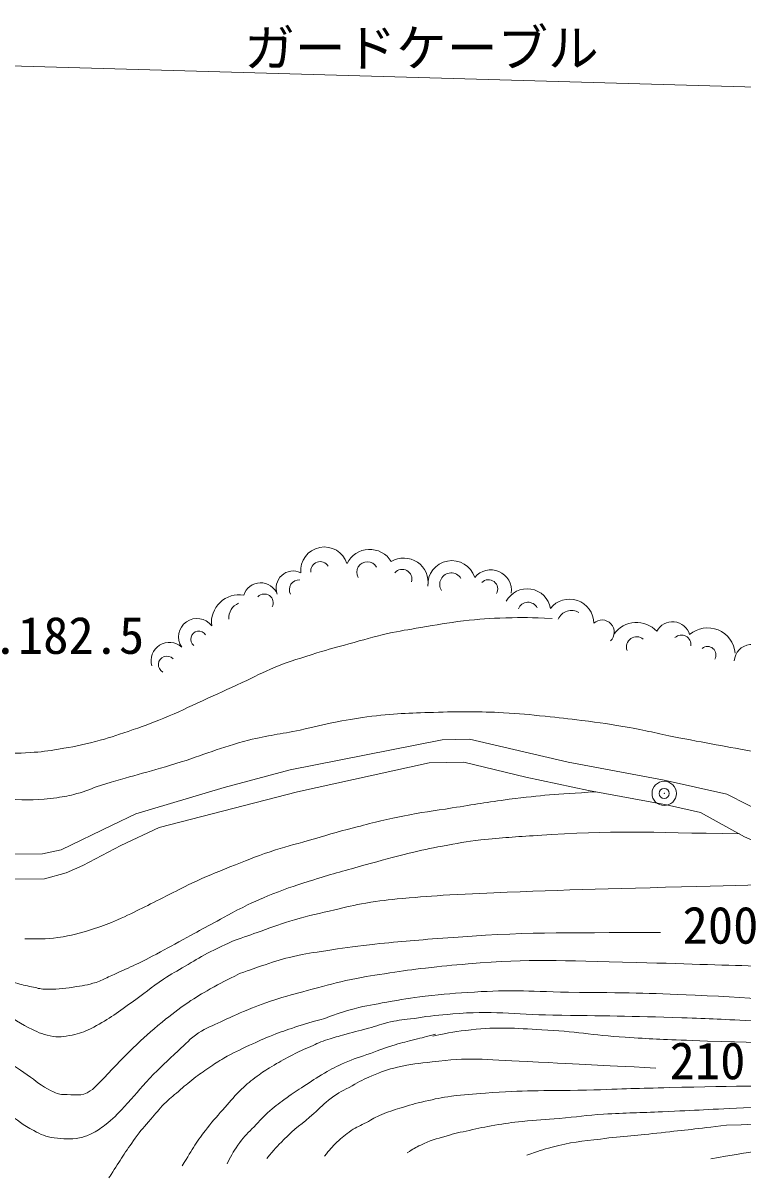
# Model space of a CAD drawing. Units: millimetres, scale not verified. Extents: x 40000 to 680000, y 20000 to 380000.
# Drawn here: x 229470 to 265015, y 254994 to 312001 of the extents above; entities that cross this region are included whole.
import ezdxf
from ezdxf.enums import TextEntityAlignment as Align

# ---------------------------------------------------------------- set-up
doc = ezdxf.new("R2010")
doc.units = ezdxf.units.MM
doc.header["$LTSCALE"] = 1000
doc.header["$PDMODE"] = 32
doc.header["$PDSIZE"] = 500
for name, color, linetype, lineweight in [('M-BGD', 7, 'Continuous', 13), ('M-BMK-SRVR', 3, 'Continuous', 13), ('M-STR-HTXT', 7, 'Continuous', 13)]:
    doc.layers.add(name, color=color, linetype=linetype, lineweight=lineweight)
doc.styles.add('ＭＳ ゴシック', font='')
doc.styles.get('ＭＳ ゴシック').set_extended_font_data('MS Gothic')

msp = doc.modelspace()

# ---------------------------------------------------------------- linework, layer by layer
at = {"layer": 'M-BGD'}
for points in [[(233864, 272408), (235042, 272958), (239401, 274273), (242652, 275145), (250158, 276623), (251518, 276652)], [(251518, 276652), (256384, 275523), (261132, 274631), (264221, 273940), (268366, 271830), (270828, 271353), (274772, 270624)], [(251237, 275515), (249523, 275485), (243021, 274052), (236194, 272293), (234293, 271403)], [(274295, 269193), (268014, 270574), (265100, 271830), (262915, 273036), (261244, 273417), (257389, 274116), (254299, 274769), (251237, 275515)], [(220856, 273516), (223491, 272807), (229062, 270975), (230436, 270990), (231352, 271182), (233864, 272408)], [(234293, 271403), (232416, 270413), (231589, 270059), (230525, 269763), (229003, 269748), (220797, 272364)]]:
    msp.add_lwpolyline(points, dxfattribs=at)
for centre, radius, start, end in [((244346, 284967), 1172, 17.4047, 184.9729), ((246585, 284778), 1243, 30.9968, 154.2681), ((244137, 284959), 461, 30.4207, 188.4594), ((246467, 284896), 517, 28.4494, 209.6598), ((248274, 284394), 1199, 351.2948, 121.3251), ((250641, 284281), 1184, 17.6124, 183.3259), ((242804, 284116), 838, 63.4812, 201.3137), ((243098, 284037), 478, 86.3194, 208.2102), ((248191, 284548), 484, 343.8524, 138.9267), ((250609, 284296), 565, 31.3151, 213.2361), ((252562, 283990), 1025, 352.7643, 140.6465), ((252448, 284063), 461, 330.5805, 135.0501), ((241203, 283490), 881, 21.3895, 162.0819), ((254359, 282903), 1172, 10.0374, 151.6793), ((240133, 282420), 1360, 80.1556, 187.05), ((240377, 282662), 745, 110.6892, 186.3023), ((241383, 283381), 437, 332.9931, 135.9316), ((254406, 282899), 510, 27.2842, 158.904), ((256453, 282370), 1195, 0.4328, 141.8904), ((256553, 282275), 730, 59.8661, 155.3187), ((238060, 281700), 910, 37.4128, 213.4787), ((258056, 281933), 604, 314.1367, 132.4939), ((259759, 281054), 1360, 42.6834, 144.275), ((261539, 281569), 880, 16.1365, 152.4423), ((238148, 281586), 397, 32.8538, 231.9411), ((259770, 281204), 505, 50.1525, 200.1158), ((261980, 281324), 468, 351.1611, 133.1437), ((263275, 280786), 1360, 4.691, 130.9284), ((236696, 280517), 911, 48.3993, 195.7859), ((263267, 280812), 415, 329.6223, 129.1751), ((265466, 280449), 882, 18.9275, 175.8086), ((236569, 280335), 418, 43.1514, 241.7115)]:
    msp.add_arc(centre, radius, start, end, dxfattribs=at)
for points, knots in [([(216799, 279620), (217986, 279014), (218336, 278835), (219362, 278424), (220375, 278018), (220973, 277872), (222009, 277527), (222825, 277256), (223279, 277094), (224102, 276844), (224880, 276608), (225314, 276461), (226109, 276289), (226884, 276121), (227326, 276053), (228116, 275990), (228781, 275937), (229158, 275949), (229824, 275990), (230372, 276024), (230677, 276068), (231218, 276158), (231940, 276279), (232345, 276348), (233052, 276535), (233688, 276704), (234037, 276825), (234660, 277037), (235353, 277274), (235740, 277414), (236418, 277691), (237175, 277999), (237584, 278207), (238327, 278545), (239095, 278894), (239522, 279096), (240287, 279449), (240925, 279743), (241269, 279937), (241920, 280203), (242707, 280524), (243169, 280649), (243980, 280906), (244592, 281100), (244942, 281187), (245562, 281358), (246305, 281563), (246720, 281689), (247471, 281861), (248103, 282005), (248465, 282053), (249104, 282162), (249926, 282302), (250386, 282391), (251214, 282489), (252027, 282584), (252486, 282612), (253304, 282639), (254198, 282668), (254508, 282653), (255594, 282609)], [0, 0, 0, 0, 1, 1, 1, 2, 2, 2, 3, 3, 3, 4, 4, 4, 5, 5, 5, 6, 6, 6, 7, 7, 7, 8, 8, 8, 9, 9, 9, 10, 10, 10, 11, 11, 11, 12, 12, 12, 13, 13, 13, 14, 14, 14, 15, 15, 15, 16, 16, 16, 17, 17, 17, 18, 18, 18, 19, 19, 19, 20, 20, 20, 20]), ([(287687, 277103), (287252, 276742), (287140, 276649), (286786, 276364), (286481, 276119), (286320, 275970), (286002, 275743), (285740, 275557), (285594, 275448), (285308, 275300), (284988, 275135), (284793, 275072), (284451, 274960), (284088, 274842), (283877, 274796), (283505, 274709), (283110, 274616), (282883, 274588), (282486, 274502), (282098, 274418), (281888, 274333), (281496, 274280), (280483, 274146), (279902, 274230), (278880, 274251), (278284, 274263), (277953, 274333), (277358, 274384), (276396, 274466), (275855, 274490), (274894, 274587), (273478, 274730), (272688, 274837), (271277, 275014), (270265, 275142), (269694, 275189), (268689, 275366), (267632, 275552), (267054, 275734), (266001, 275944), (264386, 276266), (263473, 276406), (261856, 276723), (260903, 276910), (260376, 277049), (259420, 277225), (258503, 277394), (257983, 277456), (257058, 277577), (256355, 277669), (255959, 277710), (255253, 277781), (254450, 277861), (254000, 277918), (253193, 277957), (251939, 278018), (251234, 278017), (249978, 277982), (248691, 277946), (247967, 277925), (246687, 277781), (246016, 277705), (245643, 277632), (244979, 277505), (244259, 277366), (243863, 277251), (243145, 277103), (242156, 276898), (241588, 276847), (240608, 276600), (239179, 276239), (238425, 275879), (237016, 275445), (235571, 275000), (234741, 274817), (233298, 274364), (232833, 274219), (232588, 274089), (232118, 273963), (231740, 273861), (231525, 273813), (231138, 273762), (230223, 273639), (229698, 273644), (228777, 273686), (228162, 273714), (227824, 273801), (227219, 273912), (226755, 273997), (226500, 274069), (226038, 274164), (225608, 274251), (225360, 274271), (224935, 274379), (224216, 274562), (223828, 274718), (223126, 274957), (222453, 275186), (222081, 275330), (221418, 275585), (220777, 275831), (220432, 276006), (219785, 276238), (219174, 276457), (218820, 276541), (218202, 276741), (217573, 276944), (217230, 277085), (216595, 277268), (215918, 277464), (215531, 277549), (214841, 277692), (213901, 277886), (213365, 277947), (212418, 278106), (211461, 278266), (210929, 278389), (209965, 278505), (207901, 278753), (206734, 278795), (204659, 278906), (202416, 279026), (201157, 279129), (198911, 279085), (197808, 279063), (197194, 278979), (196093, 278914), (194625, 278827), (193802, 278788), (192335, 278700), (191017, 278621), (190280, 278543), (188961, 278487), (187894, 278441), (187546, 278432), (186228, 278409)], [0, 0, 0, 0, 1, 1, 1, 2, 2, 2, 3, 3, 3, 4, 4, 4, 5, 5, 5, 6, 6, 6, 7, 7, 7, 8, 8, 8, 9, 9, 9, 10, 10, 10, 11, 11, 11, 12, 12, 12, 13, 13, 13, 14, 14, 14, 15, 15, 15, 16, 16, 16, 17, 17, 17, 18, 18, 18, 19, 19, 19, 20, 20, 20, 21, 21, 21, 22, 22, 22, 23, 23, 23, 24, 24, 24, 25, 25, 25, 26, 26, 26, 27, 27, 27, 28, 28, 28, 29, 29, 29, 30, 30, 30, 31, 31, 31, 32, 32, 32, 33, 33, 33, 34, 34, 34, 35, 35, 35, 36, 36, 36, 37, 37, 37, 38, 38, 38, 39, 39, 39, 40, 40, 40, 41, 41, 41, 42, 42, 42, 43, 43, 43, 44, 44, 44, 45, 45, 45, 45]), ([(229562, 266802), (230428, 266793), (230720, 266780), (231446, 266902), (232066, 267006), (232406, 267110), (233004, 267304), (233453, 267450), (233703, 267538), (234134, 267731), (235092, 268159), (235606, 268445), (236546, 268912), (237037, 269155), (237305, 269307), (237802, 269540), (238526, 269879), (238943, 270046), (239686, 270343), (240456, 270652), (240885, 270831), (241670, 271097), (242397, 271343), (242817, 271438), (243554, 271650), (244426, 271900), (244912, 272051), (245790, 272278), (246737, 272522), (247268, 272661), (248227, 272856), (249172, 273048), (249711, 273107), (250664, 273257), (251761, 273430), (252375, 273542), (253477, 273684), (255134, 273898), (255699, 273919), (257739, 274053)], [0, 0, 0, 0, 1, 1, 1, 2, 2, 2, 3, 3, 3, 4, 4, 4, 5, 5, 5, 6, 6, 6, 7, 7, 7, 8, 8, 8, 9, 9, 9, 10, 10, 10, 11, 11, 11, 12, 12, 12, 13, 13, 13, 13]), ([(240030, 268210), (240854, 268614), (241093, 268728), (241796, 269012), (242576, 269327), (243029, 269462), (243831, 269715), (244814, 270027), (245374, 270169), (246368, 270444), (247210, 270677), (247679, 270819), (248528, 271022), (249172, 271176), (249535, 271253), (250186, 271373), (250919, 271509), (251329, 271594), (252070, 271675), (253157, 271793), (253768, 271827), (254859, 271901), (258749, 272166), (260085, 272051), (264840, 271974)], [0, 0, 0, 0, 1, 1, 1, 2, 2, 2, 3, 3, 3, 4, 4, 4, 5, 5, 5, 6, 6, 6, 7, 7, 7, 8, 8, 8, 8]), ([(239808, 266673), (240489, 266922), (240666, 266986), (241218, 267178), (241863, 267402), (242221, 267538), (242876, 267731), (243643, 267957), (244082, 268050), (244861, 268233), (245456, 268373), (245790, 268458), (246393, 268560), (247095, 268679), (247493, 268721), (248202, 268786), (249113, 268870), (249624, 268913), (250538, 268962), (254695, 269184), (257028, 269218), (261189, 269339), (265607, 269467), (267010, 269490), (272502, 269587)], [0, 0, 0, 0, 1, 1, 1, 2, 2, 2, 3, 3, 3, 4, 4, 4, 5, 5, 5, 6, 6, 6, 7, 7, 7, 8, 8, 8, 8]), ([(226051, 266274), (226595, 265850), (226756, 265714), (227248, 265417), (227613, 265197), (227818, 265070), (228208, 264900), (228541, 264754), (228746, 264718), (229095, 264619), (229404, 264532), (229579, 264492), (229893, 264427), (230146, 264374), (230285, 264318), (230543, 264309), (231093, 264289), (231403, 264333), (231947, 264412), (232391, 264476), (232645, 264505), (233070, 264648), (233320, 264733), (233451, 264805), (233691, 264914), (234539, 265301), (235022, 265503), (235848, 265934), (236448, 266247), (236776, 266438), (237370, 266761), (238409, 267327), (238733, 267503), (240030, 268210)], [0, 0, 0, 0, 1, 1, 1, 2, 2, 2, 3, 3, 3, 4, 4, 4, 5, 5, 5, 6, 6, 6, 7, 7, 7, 8, 8, 8, 9, 9, 9, 10, 10, 10, 11, 11, 11, 11]), ([(240163, 265077), (240762, 265297), (240924, 265355), (241418, 265515), (241962, 265691), (242264, 265802), (242822, 265929), (243439, 266069), (243792, 266114), (244417, 266209), (245258, 266338), (245729, 266415), (246575, 266505), (247987, 266654), (248779, 266721), (250195, 266830), (254386, 267152), (255810, 267081), (260952, 267111)], [0, 0, 0, 0, 1, 1, 1, 2, 2, 2, 3, 3, 3, 4, 4, 4, 5, 5, 5, 6, 6, 6, 6]), ([(217311, 266445), (218259, 265964), (218515, 265836), (219270, 265415), (219965, 265028), (220369, 264831), (221028, 264385), (221724, 263915), (222067, 263586), (222737, 263079), (223597, 262427), (224107, 262099), (224947, 261421), (225786, 260744), (226212, 260312), (227032, 259613), (227684, 259056), (228037, 258729), (228715, 258206), (229196, 257835), (229457, 257604), (229996, 257327), (230366, 257136), (230588, 257024), (231001, 256975), (231488, 256916), (231776, 256882), (232257, 256975), (232492, 257020), (232620, 257071), (232835, 257176), (233116, 257313), (233262, 257416), (233513, 257603), (233925, 257910), (234108, 258141), (234468, 258507), (234984, 259033), (235213, 259383), (235724, 259914), (236253, 260464), (236568, 260754), (237131, 261270), (237515, 261623), (237698, 261865), (238135, 262150), (238540, 262413), (238805, 262494), (239241, 262702), (239668, 262907), (239910, 263019), (240346, 263205), (240963, 263467), (241180, 263537), (241954, 263808)], [0, 0, 0, 0, 1, 1, 1, 2, 2, 2, 3, 3, 3, 4, 4, 4, 5, 5, 5, 6, 6, 6, 7, 7, 7, 8, 8, 8, 9, 9, 9, 10, 10, 10, 11, 11, 11, 12, 12, 12, 13, 13, 13, 14, 14, 14, 15, 15, 15, 16, 16, 16, 17, 17, 17, 18, 18, 18, 18]), ([(223288, 266141), (224784, 265248), (225172, 265006), (226406, 264323), (227106, 263936), (227517, 263752), (228208, 263348), (228821, 262990), (229124, 262718), (229760, 262402), (230153, 262208), (230379, 262089), (230809, 262003), (231223, 261921), (231476, 261959), (231888, 262048), (232257, 262127), (232465, 262190), (232804, 262358), (233639, 262771), (234046, 263115), (234814, 263644), (235450, 264081), (235765, 264386), (236409, 264811), (236814, 265077), (237056, 265201), (237473, 265446), (237904, 265699), (238141, 265848), (238582, 266082), (239052, 266331), (239217, 266404), (239808, 266673)], [0, 0, 0, 0, 1, 1, 1, 2, 2, 2, 3, 3, 3, 4, 4, 4, 5, 5, 5, 6, 6, 6, 7, 7, 7, 8, 8, 8, 9, 9, 9, 10, 10, 10, 11, 11, 11, 11]), ([(220953, 266111), (221809, 265557), (222028, 265415), (222712, 264959), (223361, 264525), (223723, 264279), (224367, 263836), (225540, 263027), (226188, 262561), (227351, 261737), (228260, 261094), (228757, 260717), (229671, 260082), (230126, 259766), (230354, 259538), (230853, 259299), (231078, 259192), (231211, 259106), (231459, 259107), (231983, 259109), (232351, 258997), (232789, 259284), (232953, 259392), (233019, 259487), (233159, 259624), (233847, 260304), (234193, 260724), (234888, 261398), (235431, 261924), (235748, 262207), (236336, 262683), (236819, 263075), (237093, 263293), (237606, 263644), (238026, 263930), (238274, 264070), (238715, 264323), (239268, 264641), (239464, 264733), (240163, 265077)], [0, 0, 0, 0, 1, 1, 1, 2, 2, 2, 3, 3, 3, 4, 4, 4, 5, 5, 5, 6, 6, 6, 7, 7, 7, 8, 8, 8, 9, 9, 9, 10, 10, 10, 11, 11, 11, 12, 12, 12, 13, 13, 13, 13]), ([(241954, 263808), (242815, 264054), (243039, 264118), (243738, 264303), (244491, 264503), (244910, 264630), (245673, 264791), (246413, 264947), (246833, 265001), (247580, 265116), (248265, 265221), (248649, 265275), (249338, 265352), (250162, 265445), (250625, 265491), (251451, 265559), (254690, 265829), (255826, 265710), (259770, 265633)], [0, 0, 0, 0, 1, 1, 1, 2, 2, 2, 3, 3, 3, 4, 4, 4, 5, 5, 5, 6, 6, 6, 6]), ([(259770, 265633), (265323, 265461), (266716, 265421), (271167, 265272), (273179, 265204), (274312, 265267), (276317, 265096), (277899, 264960), (278445, 264892), (280354, 264608)], [0, 0, 0, 0, 1, 1, 1, 2, 2, 2, 3, 3, 3, 3]), ([(244377, 262870), (245047, 263118), (245248, 263189), (245821, 263343), (246441, 263509), (246800, 263556), (247432, 263668), (248168, 263798), (248580, 263880), (249323, 263963), (250273, 264070), (250807, 264113), (251761, 264170), (253571, 264278), (254201, 264224), (256401, 264155)], [0, 0, 0, 0, 1, 1, 1, 2, 2, 2, 3, 3, 3, 4, 4, 4, 5, 5, 5, 5]), ([(256401, 264155), (259401, 264137), (260212, 264118), (262652, 264016), (265886, 263880), (267688, 263649), (270916, 263413), (274135, 263178), (275932, 262955), (279156, 262810), (280509, 262749), (280951, 262725), (282622, 262684)], [0, 0, 0, 0, 1, 1, 1, 2, 2, 2, 3, 3, 3, 4, 4, 4, 4]), ([(233708, 254994), (233758, 255073), (233771, 255093), (233812, 255157), (234267, 255869), (234514, 256274), (235009, 256959), (235284, 257342), (235470, 257533), (235777, 257890), (236033, 258188), (236165, 258366), (236442, 258644), (236699, 258901), (236861, 259027), (237136, 259265), (237431, 259519), (237597, 259662), (237905, 259900), (238186, 260117), (238350, 260231), (238644, 260432), (238926, 260625), (239085, 260735), (239382, 260905), (239864, 261180), (240151, 261304), (240653, 261540), (241098, 261749), (241349, 261861), (241806, 262043), (242221, 262208), (242460, 262285), (242884, 262427), (243461, 262619), (243658, 262670), (244377, 262870)], [0, 0, 0, 0, 1, 1, 1, 2, 2, 2, 3, 3, 3, 4, 4, 4, 5, 5, 5, 6, 6, 6, 7, 7, 7, 8, 8, 8, 9, 9, 9, 10, 10, 10, 11, 11, 11, 12, 12, 12, 12]), ([(237328, 255585), (237876, 256488), (238025, 256772), (238570, 257462), (238894, 257873), (239093, 258090), (239442, 258481), (239754, 258832), (239914, 259044), (240254, 259368), (240539, 259639), (240707, 259783), (241023, 260018), (241293, 260220), (241458, 260315), (241747, 260491), (242097, 260705), (242298, 260818), (242663, 261008), (243009, 261188), (243208, 261278), (243564, 261437), (243890, 261582), (244071, 261669), (244406, 261791), (244729, 261909), (244918, 261949), (245249, 262043), (245743, 262183), (246024, 262245), (246520, 262382), (246947, 262501), (247179, 262598), (247613, 262693), (248069, 262793), (248238, 262810), (248795, 262870)], [0, 0, 0, 0, 1, 1, 1, 2, 2, 2, 3, 3, 3, 4, 4, 4, 5, 5, 5, 6, 6, 6, 7, 7, 7, 8, 8, 8, 9, 9, 9, 10, 10, 10, 11, 11, 11, 12, 12, 12, 12]), ([(248795, 262870), (249677, 263009), (249947, 263025), (250688, 263090), (252609, 263258), (253696, 263063), (255623, 263031), (258111, 262989), (259506, 262988), (261992, 262898), (263464, 262845), (263937, 262827), (265760, 262736)], [0, 0, 0, 0, 1, 1, 1, 2, 2, 2, 3, 3, 3, 4, 4, 4, 4]), ([(249698, 261997), (250567, 262186), (250846, 262222), (251589, 262307), (252948, 262463), (253725, 262374), (255091, 262307), (256701, 262228), (257592, 262044), (259199, 261938), (260491, 261853), (260915, 261833), (262509, 261775)], [0, 0, 0, 0, 1, 1, 1, 2, 2, 2, 3, 3, 3, 4, 4, 4, 4]), ([(239545, 255689), (239798, 256187), (239879, 256358), (240166, 256738), (240414, 257067), (240591, 257221), (240875, 257521), (241173, 257835), (241334, 258017), (241658, 258304), (241965, 258577), (242153, 258713), (242486, 258954), (242805, 259187), (242997, 259300), (243328, 259516), (243723, 259774), (243939, 259929), (244347, 260166), (244723, 260383), (244940, 260494), (245337, 260668), (245827, 260883), (246119, 260961), (246623, 261141), (247101, 261312), (247364, 261422), (247849, 261570), (248220, 261683), (248435, 261723), (248810, 261821), (249208, 261925), (249333, 261957), (249830, 262087)], [0, 0, 0, 0, 1, 1, 1, 2, 2, 2, 3, 3, 3, 4, 4, 4, 5, 5, 5, 6, 6, 6, 7, 7, 7, 8, 8, 8, 9, 9, 9, 10, 10, 10, 11, 11, 11, 11]), ([(262509, 261775), (266740, 261636), (267834, 261612), (271243, 261428), (273343, 261315), (274521, 261264), (276619, 261102), (278533, 260953), (279608, 260882), (281517, 260675), (282698, 260546), (283355, 260435), (284531, 260273), (286142, 260050), (286652, 259971), (288651, 259670)], [0, 0, 0, 0, 1, 1, 1, 2, 2, 2, 3, 3, 3, 4, 4, 4, 5, 5, 5, 5]), ([(241503, 255955), (241882, 256407), (242002, 256535), (242345, 256885), (242881, 257432), (243247, 257667), (243823, 258171), (244158, 258465), (244324, 258656), (244680, 258925), (245056, 259209), (245302, 259317), (245714, 259545), (246087, 259751), (246296, 259870), (246689, 260033), (247174, 260233), (247449, 260350), (247960, 260461), (248622, 260606), (249002, 260645), (249674, 260727), (251491, 260949), (252180, 260840), (254359, 260742)], [0, 0, 0, 0, 1, 1, 1, 2, 2, 2, 3, 3, 3, 4, 4, 4, 5, 5, 5, 6, 6, 6, 7, 7, 7, 8, 8, 8, 8]), ([(257299, 259324), (259278, 259400), (259792, 259411), (261391, 259451), (264743, 259533), (266623, 259555), (269976, 259510), (271489, 259489), (272339, 259479), (273848, 259362), (274964, 259276), (275587, 259201), (276700, 259081), (277462, 259000), (277889, 258955), (278650, 258860), (279292, 258779), (279652, 258743), (280290, 258638), (280993, 258523), (281227, 258470), (282078, 258283)], [0, 0, 0, 0, 1, 1, 1, 2, 2, 2, 3, 3, 3, 4, 4, 4, 5, 5, 5, 6, 6, 6, 7, 7, 7, 7]), ([(244355, 256073), (244619, 256402), (244704, 256507), (244961, 256752), (245219, 256999), (245372, 257132), (245670, 257329), (245948, 257513), (246129, 257572), (246423, 257728), (246718, 257884), (246871, 257996), (247177, 258127), (247520, 258272), (247723, 258328), (248078, 258437), (248559, 258585), (248829, 258666), (249320, 258777), (249824, 258891), (250107, 258963), (250620, 259028), (251275, 259112), (251646, 259126), (252305, 259176), (254251, 259324), (254907, 259297), (257299, 259324)], [0, 0, 0, 0, 1, 1, 1, 2, 2, 2, 3, 3, 3, 4, 4, 4, 5, 5, 5, 6, 6, 6, 7, 7, 7, 8, 8, 8, 9, 9, 9, 9]), ([(248442, 256234), (248738, 256429), (248839, 256483), (249107, 256618), (249572, 256852), (249866, 256908), (250363, 257061), (250800, 257196), (251054, 257242), (251501, 257342), (251989, 257451), (252263, 257511), (252757, 257593), (253286, 257682), (253583, 257728), (254116, 257785), (254830, 257863), (255233, 257871), (255949, 257933), (256803, 258007), (257279, 258086), (258135, 258140), (259271, 258211), (259910, 258208), (261046, 258258), (262755, 258334), (263295, 258365), (265420, 258480)], [0, 0, 0, 0, 1, 1, 1, 2, 2, 2, 3, 3, 3, 4, 4, 4, 5, 5, 5, 6, 6, 6, 7, 7, 7, 8, 8, 8, 9, 9, 9, 9]), ([(264209, 257593), (268196, 257747), (269362, 257886), (272651, 257648), (273824, 257563), (274484, 257523), (275650, 257367), (276612, 257239), (277145, 257132), (278103, 256983), (278963, 256849), (279232, 256808), (280305, 256643)], [0, 0, 0, 0, 1, 1, 1, 2, 2, 2, 3, 3, 3, 4, 4, 4, 4]), ([(254353, 256116), (254922, 256328), (255103, 256380), (255594, 256515), (256508, 256766), (257048, 256792), (257988, 256914), (259150, 257064), (259807, 257097), (260973, 257224), (262237, 257361), (262637, 257409), (264209, 257593)], [0, 0, 0, 0, 1, 1, 1, 2, 2, 2, 3, 3, 3, 4, 4, 4, 4]), ([(263430, 255934), (265562, 256298), (266110, 256399), (267834, 256658), (268670, 256783), (269135, 256886), (269976, 256968), (271452, 257113), (272292, 257041), (273774, 256968), (274499, 256932), (274902, 256863), (275621, 256761), (276269, 256670), (276633, 256619), (277276, 256495), (277875, 256380), (278204, 256284), (278798, 256141), (279941, 255864), (280306, 255757), (281709, 255372)], [0, 0, 0, 0, 1, 1, 1, 2, 2, 2, 3, 3, 3, 4, 4, 4, 5, 5, 5, 6, 6, 6, 7, 7, 7, 7])]:
    msp.add_open_spline(points, degree=3, knots=knots, dxfattribs=at)
msp.add_open_spline([(254359, 260742), (257533, 260579), (257533, 260579), (260707, 260416)], degree=3, dxfattribs=at)
at = {"layer": 'M-BMK-SRVR'}
msp.add_circle((261128, 273974), 600, dxfattribs=at)
msp.add_point((261128, 273974), dxfattribs=at)
at = {"layer": 'M-STR-HTXT'}
msp.add_line((304952, 307697), (188298, 311065), dxfattribs=at)

# ---------------------------------------------------------------- texts
at = {"layer": 'M-BGD', "style": 'ＭＳ ゴシック'}
msp.add_text('.182.5', height=1833, dxfattribs=at).set_placement((227970, 280312), align=Align.BOTTOM_LEFT)
for s, p in [('200', (263909, 266006)), ('210', (263268, 259314))]:
    msp.add_text(s, height=1833, dxfattribs=at).set_placement(p, align=Align.BOTTOM_CENTER)
at = {"layer": 'M-STR-HTXT', "style": 'ＭＳ ゴシック'}
msp.add_text('ガードケーブル', height=1833, dxfattribs=at).set_placement((249141, 309308), align=Align.BOTTOM_CENTER)

doc.saveas('drawing.dxf')
